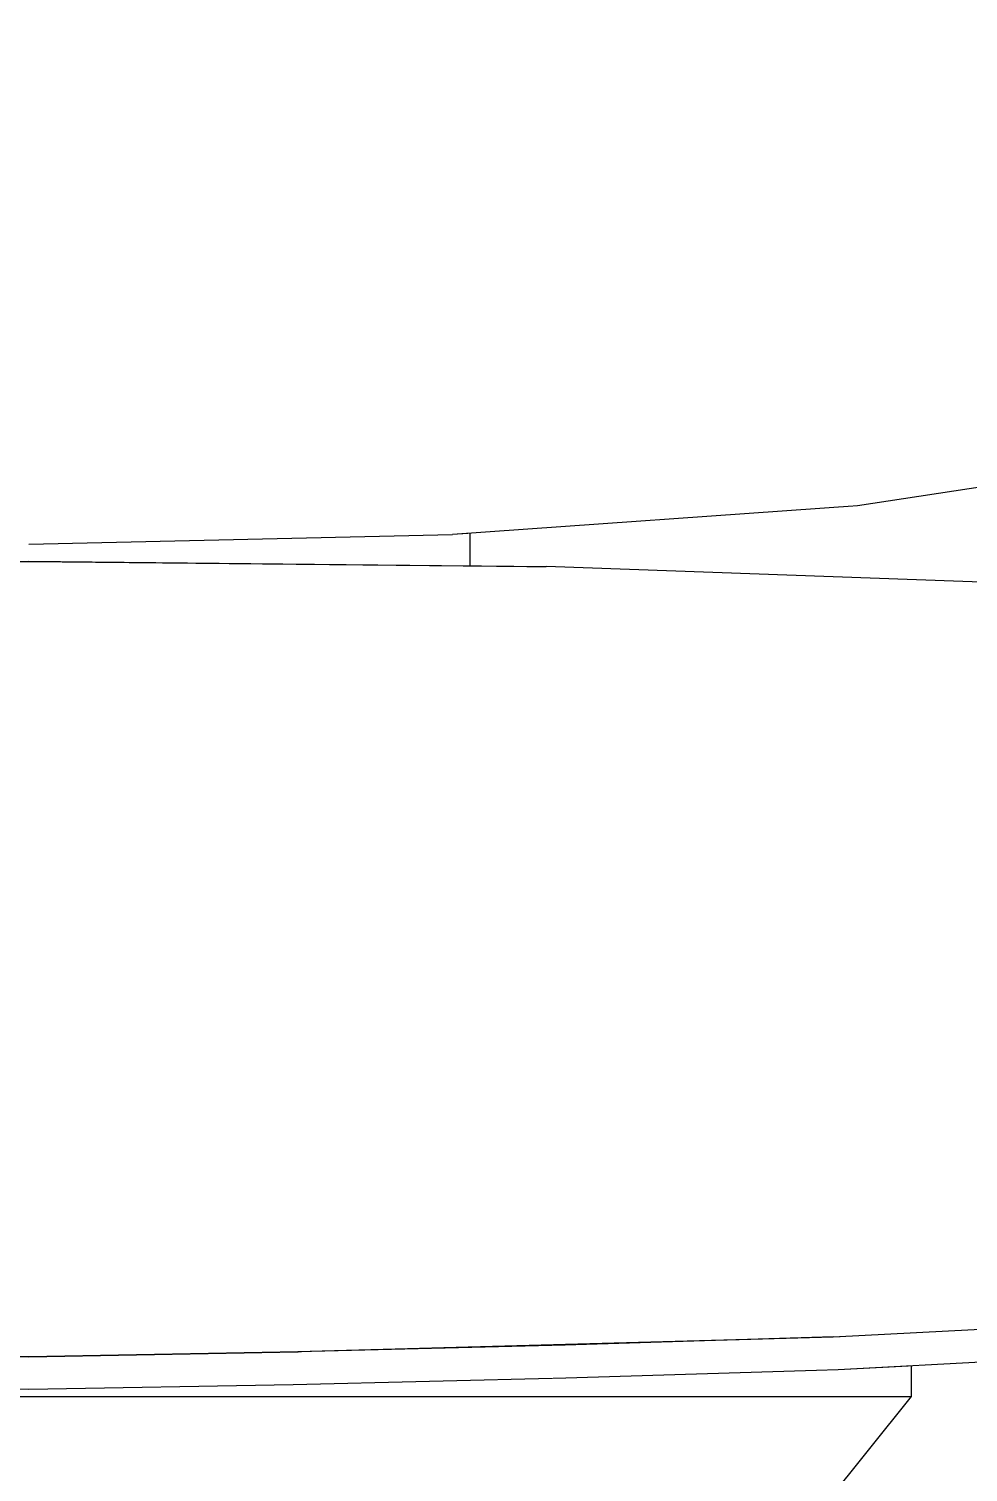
# Model space of a CAD drawing. Header units: millimetres. Extents: x 2336463 to 2579121, y 595385 to 778077.
# Drawn here: x 2526494 to 2526601, y 663902.6 to 664067 of the extents above; entities that cross this region are included whole.
import ezdxf

# ---------------------------------------------------------------- set-up
doc = ezdxf.new("R2010")
doc.units = ezdxf.units.MM
doc.header["$MEASUREMENT"] = 0
doc.linetypes.add('Wipeout_Contour', pattern=[1000, 0, -1000])
doc.layers.add('Интерьер - Мебель', color=7, linetype='Continuous')
doc.layers.add('Интерьер - Мебель_Ном._пера__62', color=7, linetype='Continuous', lineweight=25, true_color=0xaaaaaa)

msp = doc.modelspace()

# ---------------------------------------------------------------- wipeouts: each hides what was drawn before it
at = {"color": 254, "linetype": 'Wipeout_Contour', "lineweight": 0, "ltscale": 7836993.788524503}
msp.add_wipeout([(2526493.96, 664054.87), (2526566.5, 664067.05), (2526493.96, 664067.05)], dxfattribs=at).dxf.layer = 'Интерьер - Мебель'
at = {"color": 254, "linetype": 'Wipeout_Contour', "lineweight": 0, "ltscale": 7837078.757418958}
msp.add_wipeout([(2526542.25, 664009.44), (2526588.42, 664012.68), (2526551.99, 664014.3)], dxfattribs=at).dxf.layer = 'Интерьер - Мебель'
at = {"color": 254, "linetype": 'Wipeout_Contour', "lineweight": 0, "ltscale": 7836824.401585878}
msp.add_wipeout([(2526493.96, 664006.37), (2526437.19, 664005.78), (2526493.96, 664006.32)], dxfattribs=at).dxf.layer = 'Интерьер - Мебель'
at = {"color": 254, "linetype": 'Wipeout_Contour', "lineweight": 0, "ltscale": 7836758.512536153}
msp.add_wipeout([(2526493.96, 663980.92), (2526442.38, 663974.75), (2526441.01, 663981.58)], dxfattribs=at).dxf.layer = 'Интерьер - Мебель'
at = {"color": 254, "linetype": 'Wipeout_Contour', "lineweight": 0, "ltscale": 7836775.130826677}
msp.add_wipeout([(2526441.54, 663932.91), (2526493.96, 663945), (2526493.96, 663930.94)], dxfattribs=at).dxf.layer = 'Интерьер - Мебель'

# ---------------------------------------------------------------- next in the draw order: wipeouts: each hides what was drawn before it
at = {"color": 254, "linetype": 'Wipeout_Contour', "lineweight": 0, "ltscale": 7837218.959248218}
msp.add_wipeout([(2526588.42, 664012.68), (2526630.24, 664019.05), (2526605, 664020.3)], dxfattribs=at).dxf.layer = 'Интерьер - Мебель'
at = {"color": 254, "linetype": 'Wipeout_Contour', "lineweight": 0, "ltscale": 7836823.293787977}
msp.add_wipeout([(2526493.96, 664006.32), (2526439.7, 663999.06), (2526493.96, 663999.97)], dxfattribs=at).dxf.layer = 'Интерьер - Мебель'
at = {"color": 254, "linetype": 'Wipeout_Contour', "lineweight": 0, "ltscale": 7836806.530393589}
msp.add_wipeout([(2526442.38, 663974.75), (2526493.96, 663980.92), (2526493.96, 663973.47)], dxfattribs=at).dxf.layer = 'Интерьер - Мебель'
at = {"color": 254, "linetype": 'Wipeout_Contour', "lineweight": 0, "ltscale": 7836766.202470856}
msp.add_wipeout([(2526493.96, 663930.94), (2526442.28, 663920.67), (2526493.96, 663919.34)], dxfattribs=at).dxf.layer = 'Интерьер - Мебель'

# ---------------------------------------------------------------- next in the draw order: wipeouts: each hides what was drawn before it
at = {"color": 254, "linetype": 'Wipeout_Contour', "lineweight": 0, "ltscale": 7837141.624681972}
msp.add_wipeout([(2526605, 664020.3), (2526551.99, 664014.3), (2526588.42, 664012.68)], dxfattribs=at).dxf.layer = 'Интерьер - Мебель'
at = {"color": 254, "linetype": 'Wipeout_Contour', "lineweight": 0, "ltscale": 7836770.991066211}
msp.add_wipeout([(2526493.96, 664006.32), (2526437.19, 664005.78), (2526439.7, 663999.06)], dxfattribs=at).dxf.layer = 'Интерьер - Мебель'
at = {"color": 254, "linetype": 'Wipeout_Contour', "lineweight": 0, "ltscale": 7836899.424921907}
msp.add_wipeout([(2526493.96, 663959.96), (2526546.3, 663961.99), (2526493.96, 663973.47)], dxfattribs=at).dxf.layer = 'Интерьер - Мебель'
at = {"color": 254, "linetype": 'Wipeout_Contour', "lineweight": 0, "ltscale": 7836720.091605637}
msp.add_wipeout([(2526441.54, 663932.91), (2526442.28, 663920.67), (2526493.96, 663930.94)], dxfattribs=at).dxf.layer = 'Интерьер - Мебель'

# ---------------------------------------------------------------- next in the draw order: wipeouts: each hides what was drawn before it
at = {"color": 254, "linetype": 'Wipeout_Contour', "lineweight": 0, "ltscale": 7837119.084897863}
msp.add_wipeout([(2526551.99, 664014.3), (2526605, 664020.3), (2526561.44, 664024.37)], dxfattribs=at).dxf.layer = 'Интерьер - Мебель'
at = {"color": 254, "linetype": 'Wipeout_Contour', "lineweight": 0, "ltscale": 7836935.179079155}
msp.add_wipeout([(2526493.96, 664006.37), (2526493.96, 664006.32), (2526550.73, 664005.78)], dxfattribs=at).dxf.layer = 'Интерьер - Мебель'
at = {"color": 254, "linetype": 'Wipeout_Contour', "lineweight": 0, "ltscale": 7836761.876054132}
msp.add_wipeout([(2526439.7, 663999.06), (2526441.01, 663981.58), (2526493.96, 663980.92)], dxfattribs=at).dxf.layer = 'Интерьер - Мебель'
at = {"color": 254, "linetype": 'Wipeout_Contour', "lineweight": 0, "ltscale": 7836952.30538296}
msp.add_wipeout([(2526493.96, 663973.47), (2526546.3, 663961.99), (2526545.54, 663974.75)], dxfattribs=at).dxf.layer = 'Интерьер - Мебель'
at = {"color": 254, "linetype": 'Wipeout_Contour', "lineweight": 0, "ltscale": 7836888.802268073}
msp.add_wipeout([(2526546.66, 663947.31), (2526493.96, 663945), (2526493.96, 663959.96)], dxfattribs=at).dxf.layer = 'Интерьер - Мебель'
at = {"color": 254, "linetype": 'Wipeout_Contour', "lineweight": 0, "ltscale": 7836733.548941977}
msp.add_wipeout([(2526493.96, 663919.34), (2526463.3, 663916.3), (2526442.28, 663920.67)], dxfattribs=at).dxf.layer = 'Интерьер - Мебель'

# ---------------------------------------------------------------- next in the draw order: linework, layer by layer
at = {"layer": 'Интерьер - Мебель_Ном._пера__62', "color": 253, "linetype": 'Continuous', "lineweight": 25, "true_color": 0xaaaaaa}
msp.add_line((2526630.24, 664019.05), (2526588.42, 664012.68), dxfattribs=at)

# ---------------------------------------------------------------- next in the draw order: wipeouts: each hides what was drawn before it
at = {"color": 254, "linetype": 'Wipeout_Contour', "lineweight": 0, "ltscale": 7837188.110159439}
msp.add_wipeout([(2526618.96, 664033.52), (2526561.44, 664024.37), (2526605, 664020.3)], dxfattribs=at).dxf.layer = 'Интерьер - Мебель'
at = {"color": 254, "linetype": 'Wipeout_Contour', "lineweight": 0, "ltscale": 7836990.9027759}
msp.add_wipeout([(2526552.92, 664005.77), (2526493.96, 664006.37), (2526550.73, 664005.78)], dxfattribs=at).dxf.layer = 'Интерьер - Мебель'
at = {"color": 254, "linetype": 'Wipeout_Contour', "lineweight": 0, "ltscale": 7836817.047700484}
msp.add_wipeout([(2526493.96, 663999.97), (2526439.7, 663999.06), (2526493.96, 663980.92)], dxfattribs=at).dxf.layer = 'Интерьер - Мебель'
at = {"color": 254, "linetype": 'Wipeout_Contour', "lineweight": 0, "ltscale": 7836942.962158464}
msp.add_wipeout([(2526546.66, 663947.31), (2526493.96, 663959.96), (2526546.3, 663961.99)], dxfattribs=at).dxf.layer = 'Интерьер - Мебель'
at = {"color": 254, "linetype": 'Wipeout_Contour', "lineweight": 0, "ltscale": 7836877.492042547}
msp.add_wipeout([(2526546.38, 663932.91), (2526493.96, 663930.94), (2526493.96, 663945)], dxfattribs=at).dxf.layer = 'Интерьер - Мебель'
at = {"color": 254, "linetype": 'Wipeout_Contour', "lineweight": 0, "ltscale": 7836781.568208805}
msp.add_wipeout([(2526463.3, 663916.3), (2526493.96, 663919.34), (2526493.96, 663915.72)], dxfattribs=at).dxf.layer = 'Интерьер - Мебель'

# ---------------------------------------------------------------- next in the draw order: wipeouts: each hides what was drawn before it
at = {"color": 254, "linetype": 'Wipeout_Contour', "lineweight": 0, "ltscale": 7837157.91081471}
msp.add_wipeout([(2526568.45, 664037.77), (2526561.44, 664024.37), (2526618.96, 664033.52)], dxfattribs=at).dxf.layer = 'Интерьер - Мебель'
at = {"color": 254, "linetype": 'Wipeout_Contour', "lineweight": 0, "ltscale": 7836929.215950867}
msp.add_wipeout([(2526493.96, 663999.97), (2526548.22, 663999.06), (2526493.96, 664006.32)], dxfattribs=at).dxf.layer = 'Интерьер - Мебель'
at = {"color": 254, "linetype": 'Wipeout_Contour', "lineweight": 0, "ltscale": 7837053.075505456}
msp.add_wipeout([(2526599.67, 663964.68), (2526545.54, 663974.75), (2526546.3, 663961.99)], dxfattribs=at).dxf.layer = 'Интерьер - Мебель'
at = {"color": 254, "linetype": 'Wipeout_Contour', "lineweight": 0, "ltscale": 7836931.835262077}
msp.add_wipeout([(2526546.38, 663932.91), (2526493.96, 663945), (2526546.66, 663947.31)], dxfattribs=at).dxf.layer = 'Интерьер - Мебель'
at = {"color": 254, "linetype": 'Wipeout_Contour', "lineweight": 0, "ltscale": 7836867.14390635}
msp.add_wipeout([(2526493.96, 663919.34), (2526545.64, 663920.67), (2526493.96, 663930.94)], dxfattribs=at).dxf.layer = 'Интерьер - Мебель'

# ---------------------------------------------------------------- next in the draw order: wipeouts: each hides what was drawn before it
at = {"color": 254, "linetype": 'Wipeout_Contour', "lineweight": 0, "ltscale": 7837225.997856272}
msp.add_wipeout([(2526625.99, 664049.91), (2526568.45, 664037.77), (2526618.96, 664033.52)], dxfattribs=at).dxf.layer = 'Интерьер - Мебель'
at = {"color": 254, "linetype": 'Wipeout_Contour', "lineweight": 0, "ltscale": 7836984.87478389}
msp.add_wipeout([(2526493.96, 664006.32), (2526548.22, 663999.06), (2526550.73, 664005.78)], dxfattribs=at).dxf.layer = 'Интерьер - Мебель'
at = {"color": 254, "linetype": 'Wipeout_Contour', "lineweight": 0, "ltscale": 7837106.139201438}
msp.add_wipeout([(2526598.07, 663976.81), (2526545.54, 663974.75), (2526599.67, 663964.68)], dxfattribs=at).dxf.layer = 'Интерьер - Мебель'
at = {"color": 254, "linetype": 'Wipeout_Contour', "lineweight": 0, "ltscale": 7837044.324272942}
msp.add_wipeout([(2526600.51, 663950.23), (2526546.3, 663961.99), (2526546.66, 663947.31)], dxfattribs=at).dxf.layer = 'Интерьер - Мебель'
at = {"color": 254, "linetype": 'Wipeout_Contour', "lineweight": 0, "ltscale": 7836920.519853171}
msp.add_wipeout([(2526493.96, 663930.94), (2526545.64, 663920.67), (2526546.38, 663932.91)], dxfattribs=at).dxf.layer = 'Интерьер - Мебель'

# ---------------------------------------------------------------- next in the draw order: wipeouts: each hides what was drawn before it
at = {"color": 254, "linetype": 'Wipeout_Contour', "lineweight": 0, "ltscale": 7837185.278734623}
msp.add_wipeout([(2526570.85, 664052.62), (2526568.45, 664037.77), (2526625.99, 664049.91)], dxfattribs=at).dxf.layer = 'Интерьер - Мебель'
at = {"color": 254, "linetype": 'Wipeout_Contour', "lineweight": 0, "ltscale": 7837099.575745433}
msp.add_wipeout([(2526550.73, 664005.78), (2526605.8, 664003.86), (2526552.92, 664005.77)], dxfattribs=at).dxf.layer = 'Интерьер - Мебель'
at = {"color": 254, "linetype": 'Wipeout_Contour', "lineweight": 0, "ltscale": 7836959.775934143}
msp.add_wipeout([(2526493.96, 663980.92), (2526546.91, 663981.58), (2526545.54, 663974.75)], dxfattribs=at).dxf.layer = 'Интерьер - Мебель'
at = {"color": 254, "linetype": 'Wipeout_Contour', "lineweight": 0, "ltscale": 7837099.223258525}
msp.add_wipeout([(2526546.3, 663961.99), (2526600.51, 663950.23), (2526599.67, 663964.68)], dxfattribs=at).dxf.layer = 'Интерьер - Мебель'
at = {"color": 254, "linetype": 'Wipeout_Contour', "lineweight": 0, "ltscale": 7837032.910607234}
msp.add_wipeout([(2526546.38, 663932.91), (2526600.15, 663935.5), (2526546.66, 663947.31)], dxfattribs=at).dxf.layer = 'Интерьер - Мебель'

# ---------------------------------------------------------------- next in the draw order: wipeouts: each hides what was drawn before it
at = {"color": 254, "linetype": 'Wipeout_Contour', "lineweight": 0, "ltscale": 7837063.363189476}
msp.add_wipeout([(2526566.5, 664067.05), (2526493.96, 664054.87), (2526570.85, 664052.62)], dxfattribs=at).dxf.layer = 'Интерьер - Мебель'
at = {"color": 254, "linetype": 'Wipeout_Contour', "lineweight": 0, "ltscale": 7837086.618352987}
msp.add_wipeout([(2526550.73, 664005.78), (2526548.22, 663999.06), (2526601.04, 663996.34)], dxfattribs=at).dxf.layer = 'Интерьер - Мебель'
at = {"color": 254, "linetype": 'Wipeout_Contour', "lineweight": 0, "ltscale": 7837042.394367026}
msp.add_wipeout([(2526545.54, 663974.75), (2526578.07, 663982.4), (2526546.91, 663981.58)], dxfattribs=at).dxf.layer = 'Интерьер - Мебель'
at = {"color": 254, "linetype": 'Wipeout_Contour', "lineweight": 0, "ltscale": 7837205.871650025}
msp.add_wipeout([(2526649.5, 663968.5), (2526598.07, 663976.81), (2526599.67, 663964.68)], dxfattribs=at).dxf.layer = 'Интерьер - Мебель'
at = {"color": 254, "linetype": 'Wipeout_Contour', "lineweight": 0, "ltscale": 7837088.868234762}
msp.add_wipeout([(2526600.51, 663950.23), (2526546.66, 663947.31), (2526600.15, 663935.5)], dxfattribs=at).dxf.layer = 'Интерьер - Мебель'
at = {"color": 254, "linetype": 'Wipeout_Contour', "lineweight": 0, "ltscale": 7836994.720735712}
msp.add_wipeout([(2526546.38, 663932.91), (2526545.64, 663920.67), (2526572.36, 663921.66)], dxfattribs=at).dxf.layer = 'Интерьер - Мебель'

# ---------------------------------------------------------------- next in the draw order: wipeouts: each hides what was drawn before it
at = {"color": 254, "linetype": 'Wipeout_Contour', "lineweight": 0, "ltscale": 7836987.890499296}
msp.add_wipeout([(2526493.96, 664041.88), (2526570.85, 664052.62), (2526493.96, 664054.87)], dxfattribs=at).dxf.layer = 'Интерьер - Мебель'
at = {"color": 254, "linetype": 'Wipeout_Contour', "lineweight": 0, "ltscale": 7837142.818734558}
msp.add_wipeout([(2526605.8, 664003.86), (2526550.73, 664005.78), (2526601.04, 663996.34)], dxfattribs=at).dxf.layer = 'Интерьер - Мебель'
at = {"color": 254, "linetype": 'Wipeout_Contour', "lineweight": 0, "ltscale": 7836907.262973627}
msp.add_wipeout([(2526545.54, 663974.75), (2526493.96, 663973.47), (2526493.96, 663980.92)], dxfattribs=at).dxf.layer = 'Интерьер - Мебель'
at = {"color": 254, "linetype": 'Wipeout_Contour', "lineweight": 0, "ltscale": 7837252.211503025}
msp.add_wipeout([(2526598.07, 663976.81), (2526649.5, 663968.5), (2526644.25, 663980.28)], dxfattribs=at).dxf.layer = 'Интерьер - Мебель'
at = {"color": 254, "linetype": 'Wipeout_Contour', "lineweight": 0, "ltscale": 7837200.656662812}
msp.add_wipeout([(2526652.13, 663955.14), (2526599.67, 663964.68), (2526600.51, 663950.23)], dxfattribs=at).dxf.layer = 'Интерьер - Мебель'
at = {"color": 254, "linetype": 'Wipeout_Contour', "lineweight": 0, "ltscale": 7837098.532313641}
msp.add_wipeout([(2526600.15, 663935.5), (2526572.36, 663921.66), (2526598.94, 663922.67)], dxfattribs=at).dxf.layer = 'Интерьер - Мебель'

# ---------------------------------------------------------------- next in the draw order: linework, layer by layer
at = {"layer": 'Интерьер - Мебель_Ном._пера__62', "color": 253, "linetype": 'Continuous', "lineweight": 25, "true_color": 0xaaaaaa}
msp.add_line((2526605.8, 664003.86), (2526552.92, 664005.77), dxfattribs=at)

# ---------------------------------------------------------------- next in the draw order: wipeouts: each hides what was drawn before it
at = {"color": 254, "linetype": 'Wipeout_Contour', "lineweight": 0, "ltscale": 7837191.124371152}
msp.add_wipeout([(2526566.5, 664067.05), (2526570.85, 664052.62), (2526621.77, 664067.05)], dxfattribs=at).dxf.layer = 'Интерьер - Мебель'
at = {"color": 254, "linetype": 'Wipeout_Contour', "lineweight": 0, "ltscale": 7836975.271487774}
msp.add_wipeout([(2526493.96, 664029.4), (2526568.45, 664037.77), (2526493.96, 664041.88)], dxfattribs=at).dxf.layer = 'Интерьер - Мебель'
at = {"color": 254, "linetype": 'Wipeout_Contour', "lineweight": 0, "ltscale": 7837162.498422088}
msp.add_wipeout([(2526617.98, 663983.53), (2526578.07, 663982.4), (2526598.07, 663976.81)], dxfattribs=at).dxf.layer = 'Интерьер - Мебель'
at = {"color": 254, "linetype": 'Wipeout_Contour', "lineweight": 0, "ltscale": 7837251.870712308}
msp.add_wipeout([(2526649.5, 663968.5), (2526599.67, 663964.68), (2526652.13, 663955.14)], dxfattribs=at).dxf.layer = 'Интерьер - Мебель'
at = {"color": 254, "linetype": 'Wipeout_Contour', "lineweight": 0, "ltscale": 7837050.948134948}
msp.add_wipeout([(2526600.15, 663935.5), (2526546.38, 663932.91), (2526572.36, 663921.66)], dxfattribs=at).dxf.layer = 'Интерьер - Мебель'

# ---------------------------------------------------------------- next in the draw order: wipeouts: each hides what was drawn before it
at = {"color": 254, "linetype": 'Wipeout_Contour', "lineweight": 0, "ltscale": 7837054.507450429}
msp.add_wipeout([(2526570.85, 664052.62), (2526493.96, 664041.88), (2526568.45, 664037.77)], dxfattribs=at).dxf.layer = 'Интерьер - Мебель'
at = {"color": 254, "linetype": 'Wipeout_Contour', "lineweight": 0, "ltscale": 7836959.172094857}
msp.add_wipeout([(2526493.96, 664018.75), (2526561.44, 664024.37), (2526493.96, 664029.4)], dxfattribs=at).dxf.layer = 'Интерьер - Мебель'
at = {"color": 254, "linetype": 'Wipeout_Contour', "lineweight": 0, "ltscale": 7837089.944551554}
msp.add_wipeout([(2526578.07, 663982.4), (2526545.54, 663974.75), (2526598.07, 663976.81)], dxfattribs=at).dxf.layer = 'Интерьер - Мебель'
at = {"color": 254, "linetype": 'Wipeout_Contour', "lineweight": 0, "ltscale": 7837189.69663118}
msp.add_wipeout([(2526600.51, 663950.23), (2526600.15, 663935.5), (2526651.8, 663940.62)], dxfattribs=at).dxf.layer = 'Интерьер - Мебель'
at = {"color": 254, "linetype": 'Wipeout_Contour', "lineweight": 0, "ltscale": 7836969.245251351}
msp.add_wipeout([(2526524.62, 663916.3), (2526572.36, 663921.66), (2526545.64, 663920.67)], dxfattribs=at).dxf.layer = 'Интерьер - Мебель'

# ---------------------------------------------------------------- next in the draw order: wipeouts: each hides what was drawn before it
at = {"color": 254, "linetype": 'Wipeout_Contour', "lineweight": 0, "ltscale": 7837243.275064253}
msp.add_wipeout([(2526570.85, 664052.62), (2526625.99, 664049.91), (2526621.77, 664067.05)], dxfattribs=at).dxf.layer = 'Интерьер - Мебель'
at = {"color": 254, "linetype": 'Wipeout_Contour', "lineweight": 0, "ltscale": 7837035.131746298}
msp.add_wipeout([(2526568.45, 664037.77), (2526493.96, 664029.4), (2526561.44, 664024.37)], dxfattribs=at).dxf.layer = 'Интерьер - Мебель'
at = {"color": 254, "linetype": 'Wipeout_Contour', "lineweight": 0, "ltscale": 7836942.836774625}
msp.add_wipeout([(2526493.96, 664018.75), (2526493.96, 664011.28), (2526551.99, 664014.3)], dxfattribs=at).dxf.layer = 'Интерьер - Мебель'
at = {"color": 254, "linetype": 'Wipeout_Contour', "lineweight": 0, "ltscale": 7837225.956051815}
msp.add_wipeout([(2526598.07, 663976.81), (2526644.25, 663980.28), (2526617.98, 663983.53)], dxfattribs=at).dxf.layer = 'Интерьер - Мебель'
at = {"color": 254, "linetype": 'Wipeout_Contour', "lineweight": 0, "ltscale": 7837244.094105326}
msp.add_wipeout([(2526600.51, 663950.23), (2526651.8, 663940.62), (2526652.13, 663955.14)], dxfattribs=at).dxf.layer = 'Интерьер - Мебель'
at = {"color": 254, "linetype": 'Wipeout_Contour', "lineweight": 0, "ltscale": 7837149.974717861}
msp.add_wipeout([(2526600.15, 663935.5), (2526598.94, 663922.67), (2526623.89, 663924.43)], dxfattribs=at).dxf.layer = 'Интерьер - Мебель'

# ---------------------------------------------------------------- next in the draw order: wipeouts: each hides what was drawn before it
at = {"color": 254, "linetype": 'Wipeout_Contour', "lineweight": 0, "ltscale": 7837010.60302028}
msp.add_wipeout([(2526493.96, 664018.75), (2526551.99, 664014.3), (2526561.44, 664024.37)], dxfattribs=at).dxf.layer = 'Интерьер - Мебель'
at = {"color": 254, "linetype": 'Wipeout_Contour', "lineweight": 0, "ltscale": 7836929.526911303}
msp.add_wipeout([(2526493.96, 664011.28), (2526493.96, 664008.31), (2526542.25, 664009.44)], dxfattribs=at).dxf.layer = 'Интерьер - Мебель'
at = {"color": 254, "linetype": 'Wipeout_Contour', "lineweight": 0, "ltscale": 7837170.076264926}
msp.add_wipeout([(2526578.07, 663982.4), (2526617.98, 663983.53), (2526601.04, 663996.34)], dxfattribs=at).dxf.layer = 'Интерьер - Мебель'
at = {"color": 254, "linetype": 'Wipeout_Contour', "lineweight": 0, "ltscale": 7837205.406052353}
msp.add_wipeout([(2526600.15, 663935.5), (2526623.89, 663924.43), (2526651.8, 663940.62)], dxfattribs=at).dxf.layer = 'Интерьер - Мебель'
at = {"color": 254, "linetype": 'Wipeout_Contour', "lineweight": 0, "ltscale": 7837129.365740944}
msp.add_wipeout([(2526623.07, 663919.97), (2526585.67, 663917.97), (2526598.94, 663922.67)], dxfattribs=at).dxf.layer = 'Интерьер - Мебель'

# ---------------------------------------------------------------- next in the draw order: wipeouts: each hides what was drawn before it
at = {"color": 254, "linetype": 'Wipeout_Contour', "lineweight": 0, "ltscale": 7836986.365680867}
msp.add_wipeout([(2526493.96, 664011.28), (2526542.25, 664009.44), (2526551.99, 664014.3)], dxfattribs=at).dxf.layer = 'Интерьер - Мебель'
at = {"color": 254, "linetype": 'Wipeout_Contour', "lineweight": 0, "ltscale": 7837050.951498479}
msp.add_wipeout([(2526548.22, 663999.06), (2526546.91, 663981.58), (2526578.07, 663982.4)], dxfattribs=at).dxf.layer = 'Интерьер - Мебель'
at = {"color": 254, "linetype": 'Wipeout_Contour', "lineweight": 0, "ltscale": 7837006.81588347}
msp.add_wipeout([(2526572.36, 663921.66), (2526524.62, 663916.3), (2526585.67, 663917.97)], dxfattribs=at).dxf.layer = 'Интерьер - Мебель'

# ---------------------------------------------------------------- next in the draw order: wipeouts: each hides what was drawn before it
at = {"color": 254, "linetype": 'Wipeout_Contour', "lineweight": 0, "ltscale": 20898349.86080849}
msp.add_wipeout([(2526443.64, 664009.58), (2526443.64, 664005.86), (2526493.96, 664006.37), (2526544.28, 664005.86), (2526544.28, 664009.58), (2526542.25, 664009.44), (2526493.96, 664008.31), (2526445.67, 664009.44)], dxfattribs=at).dxf.layer = 'Интерьер - Мебель'
at = {"color": 254, "linetype": 'Wipeout_Contour', "lineweight": 0, "ltscale": 7836968.325815705}
msp.add_wipeout([(2526548.22, 663999.06), (2526493.96, 663980.92), (2526546.91, 663981.58)], dxfattribs=at).dxf.layer = 'Интерьер - Мебель'
at = {"color": 254, "linetype": 'Wipeout_Contour', "lineweight": 0, "ltscale": 7837080.700344333}
msp.add_wipeout([(2526572.36, 663921.66), (2526598.94, 663922.67), (2526585.67, 663917.97)], dxfattribs=at).dxf.layer = 'Интерьер - Мебель'
at = {"color": 254, "linetype": 'Wipeout_Contour', "lineweight": 0, "ltscale": 7836892.651665688}
msp.add_wipeout([(2526493.96, 663919.34), (2526545.64, 663920.67), (2526524.62, 663916.3)], dxfattribs=at).dxf.layer = 'Интерьер - Мебель'

# ---------------------------------------------------------------- next in the draw order: linework, layer by layer
at = {"layer": 'Интерьер - Мебель_Ном._пера__62', "color": 253, "linetype": 'Continuous', "lineweight": 25, "true_color": 0xaaaaaa}
for p, q in [((2526588.42, 664012.68), (2526542.25, 664009.44)), ((2526493.96, 664008.31), (2526542.25, 664009.44)), ((2526544.28, 664005.86), (2526544.28, 664009.58)), ((2526435, 664005.77), (2526493.96, 664006.37)), ((2526493.96, 664006.37), (2526552.92, 664005.77))]:
    msp.add_line(p, q, dxfattribs=at)

# ---------------------------------------------------------------- next in the draw order: wipeouts: each hides what was drawn before it
at = {"color": 254, "linetype": 'Wipeout_Contour', "lineweight": 0, "ltscale": 7836922.96986412}
msp.add_wipeout([(2526493.96, 663999.97), (2526493.96, 663980.92), (2526548.22, 663999.06)], dxfattribs=at).dxf.layer = 'Интерьер - Мебель'
at = {"color": 254, "linetype": 'Wipeout_Contour', "lineweight": 0, "ltscale": 7837167.426396446}
msp.add_wipeout([(2526598.94, 663922.67), (2526623.89, 663924.43), (2526623.07, 663919.97)], dxfattribs=at).dxf.layer = 'Интерьер - Мебель'
at = {"color": 254, "linetype": 'Wipeout_Contour', "lineweight": 0, "ltscale": 7836841.844182771}
msp.add_wipeout([(2526524.62, 663916.3), (2526493.96, 663915.72), (2526493.96, 663919.34)], dxfattribs=at).dxf.layer = 'Интерьер - Мебель'
at = {"color": 254, "linetype": 'Wipeout_Contour', "lineweight": 0, "ltscale": 7837033.079502729}
msp.add_wipeout([(2526562.07, 663917.25), (2526585.67, 663917.97), (2526562.24, 663917.33)], dxfattribs=at).dxf.layer = 'Интерьер - Мебель'

# ---------------------------------------------------------------- next in the draw order: wipeouts: each hides what was drawn before it
at = {"color": 254, "linetype": 'Wipeout_Contour', "lineweight": 0, "ltscale": 7837106.754668868}
msp.add_wipeout([(2526548.22, 663999.06), (2526578.07, 663982.4), (2526601.04, 663996.34)], dxfattribs=at).dxf.layer = 'Интерьер - Мебель'
at = {"color": 254, "linetype": 'Wipeout_Contour', "lineweight": 0, "ltscale": 7837150.728608711}
msp.add_wipeout([(2526585.67, 663917.97), (2526623.07, 663919.97), (2526623.07, 663917.61)], dxfattribs=at).dxf.layer = 'Интерьер - Мебель'
at = {"color": 254, "linetype": 'Wipeout_Contour', "lineweight": 0, "ltscale": 15673780.4437072}
msp.add_wipeout([(2526513.92, 663916.07), (2526524.65, 663916.26), (2526525.46, 663916.28), (2526525.45, 663916.32), (2526524.62, 663916.3), (2526513.96, 663916.1)], dxfattribs=at).dxf.layer = 'Интерьер - Мебель'
at = {"color": 254, "linetype": 'Wipeout_Contour', "lineweight": 0, "ltscale": 13061660.90006747}
msp.add_wipeout([(2526554.19, 663917.11), (2526554.24, 663917.01), (2526555.1, 663917.04), (2526562.07, 663917.25), (2526562.24, 663917.33)], dxfattribs=at).dxf.layer = 'Интерьер - Мебель'
at = {"color": 254, "linetype": 'Wipeout_Contour', "lineweight": 0, "ltscale": 7836788.727098035}
msp.add_wipeout([(2526482.21, 663915.93), (2526493.96, 663915.72), (2526482.24, 663915.94)], dxfattribs=at).dxf.layer = 'Интерьер - Мебель'

# ---------------------------------------------------------------- next in the draw order: wipeouts: each hides what was drawn before it
at = {"color": 254, "linetype": 'Wipeout_Contour', "lineweight": 0, "ltscale": 7837114.60029482}
msp.add_wipeout([(2526623.07, 663917.61), (2526585.67, 663915.62), (2526585.67, 663917.97)], dxfattribs=at).dxf.layer = 'Интерьер - Мебель'
at = {"color": 254, "linetype": 'Wipeout_Contour', "lineweight": 0, "ltscale": 7836751.594648311}
msp.add_wipeout([(2526493.96, 663915.72), (2526463.27, 663913.9), (2526463.27, 663916.26)], dxfattribs=at).dxf.layer = 'Интерьер - Мебель'
at = {"color": 254, "linetype": 'Wipeout_Contour', "lineweight": 0, "ltscale": 10449242.55223184}
msp.add_wipeout([(2526545.41, 663916.87), (2526525.45, 663916.32), (2526525.46, 663916.28), (2526545.7, 663916.8)], dxfattribs=at).dxf.layer = 'Интерьер - Мебель'

# ---------------------------------------------------------------- next in the draw order: wipeouts: each hides what was drawn before it
at = {"color": 254, "linetype": 'Wipeout_Contour', "lineweight": 0, "ltscale": 7837047.686553777}
msp.add_wipeout([(2526555.1, 663917.04), (2526585.67, 663915.62), (2526585.67, 663917.97)], dxfattribs=at).dxf.layer = 'Интерьер - Мебель'
at = {"color": 254, "linetype": 'Wipeout_Contour', "lineweight": 0, "ltscale": 10449298.52503825}
msp.add_wipeout([(2526554.19, 663917.11), (2526545.41, 663916.87), (2526545.7, 663916.8), (2526554.24, 663917.01)], dxfattribs=at).dxf.layer = 'Интерьер - Мебель'
at = {"color": 254, "linetype": 'Wipeout_Contour', "lineweight": 0, "ltscale": 7836779.43407388}
msp.add_wipeout([(2526463.27, 663913.9), (2526493.96, 663915.72), (2526493.96, 663913.37)], dxfattribs=at).dxf.layer = 'Интерьер - Мебель'

# ---------------------------------------------------------------- next in the draw order: wipeouts: each hides what was drawn before it
at = {"color": 254, "linetype": 'Wipeout_Contour', "lineweight": 0, "ltscale": 7837018.194604551}
msp.add_wipeout([(2526555.1, 663917.04), (2526555.1, 663914.68), (2526585.67, 663915.62)], dxfattribs=at).dxf.layer = 'Интерьер - Мебель'
at = {"color": 254, "linetype": 'Wipeout_Contour', "lineweight": 0, "ltscale": 7836833.164773669}
msp.add_wipeout([(2526493.96, 663915.72), (2526505.71, 663915.93), (2526505.68, 663915.94)], dxfattribs=at).dxf.layer = 'Интерьер - Мебель'
at = {"color": 254, "linetype": 'Wipeout_Contour', "lineweight": 0, "ltscale": 7836750.500563085}
msp.add_wipeout([(2526463.27, 663913.9), (2526493.96, 663913.37), (2526463.81, 663912.5)], dxfattribs=at).dxf.layer = 'Интерьер - Мебель'

# ---------------------------------------------------------------- next in the draw order: wipeouts: each hides what was drawn before it
at = {"color": 254, "linetype": 'Wipeout_Contour', "lineweight": 0, "ltscale": 10449142.59540106}
msp.add_wipeout([(2526513.96, 663916.1), (2526505.68, 663915.94), (2526505.71, 663915.93), (2526513.92, 663916.07)], dxfattribs=at).dxf.layer = 'Интерьер - Мебель'
at = {"color": 254, "linetype": 'Wipeout_Contour', "lineweight": 0, "ltscale": 7836958.437344249}
msp.add_wipeout([(2526524.65, 663916.26), (2526555.1, 663917.04), (2526555.1, 663914.68)], dxfattribs=at).dxf.layer = 'Интерьер - Мебель'
at = {"color": 254, "linetype": 'Wipeout_Contour', "lineweight": 0, "ltscale": 7837149.333412478}
msp.add_wipeout([(2526623.07, 663917.61), (2526585.67, 663915.62), (2526623.19, 663916.21)], dxfattribs=at).dxf.layer = 'Интерьер - Мебель'

# ---------------------------------------------------------------- next in the draw order: linework, layer by layer
at = {"layer": 'Интерьер - Мебель_Ном._пера__62', "color": 253, "linetype": 'Continuous', "lineweight": 25, "true_color": 0xaaaaaa}
msp.add_line((2526585.67, 663917.97), (2526623.07, 663919.97), dxfattribs=at)

# ---------------------------------------------------------------- next in the draw order: wipeouts: each hides what was drawn before it
at = {"color": 254, "linetype": 'Wipeout_Contour', "lineweight": 0, "ltscale": 7836929.0694066}
msp.add_wipeout([(2526555.1, 663914.68), (2526524.65, 663913.9), (2526524.65, 663916.26)], dxfattribs=at).dxf.layer = 'Интерьер - Мебель'
at = {"color": 254, "linetype": 'Wipeout_Contour', "lineweight": 0, "ltscale": 7837113.890058886}
msp.add_wipeout([(2526585.67, 663915.62), (2526586.22, 663914.24), (2526623.19, 663916.21)], dxfattribs=at).dxf.layer = 'Интерьер - Мебель'

# ---------------------------------------------------------------- next in the draw order: linework, layer by layer
at = {"layer": 'Интерьер - Мебель_Ном._пера__62', "color": 253, "linetype": 'Continuous', "lineweight": 25, "true_color": 0xaaaaaa}
msp.add_line((2526585.67, 663917.97), (2526555.1, 663917.04), dxfattribs=at)

# ---------------------------------------------------------------- next in the draw order: wipeouts: each hides what was drawn before it
at = {"color": 254, "linetype": 'Wipeout_Contour', "lineweight": 0, "ltscale": 7836869.347451963}
msp.add_wipeout([(2526493.96, 663915.72), (2526524.65, 663916.26), (2526524.65, 663913.9)], dxfattribs=at).dxf.layer = 'Интерьер - Мебель'
at = {"color": 254, "linetype": 'Wipeout_Contour', "lineweight": 0, "ltscale": 7837046.614045144}
msp.add_wipeout([(2526585.67, 663915.62), (2526555.1, 663914.68), (2526586.22, 663914.24)], dxfattribs=at).dxf.layer = 'Интерьер - Мебель'

# ---------------------------------------------------------------- next in the draw order: wipeouts: each hides what was drawn before it
at = {"color": 254, "linetype": 'Wipeout_Contour', "lineweight": 0, "ltscale": 7836839.761229582}
msp.add_wipeout([(2526524.65, 663913.9), (2526493.96, 663913.37), (2526493.96, 663915.72)], dxfattribs=at).dxf.layer = 'Интерьер - Мебель'
at = {"color": 254, "linetype": 'Wipeout_Contour', "lineweight": 0, "ltscale": 7837017.55065639}
msp.add_wipeout([(2526555.1, 663914.68), (2526555.16, 663913.28), (2526586.22, 663914.24)], dxfattribs=at).dxf.layer = 'Интерьер - Мебель'

# ---------------------------------------------------------------- next in the draw order: linework, layer by layer
at = {"layer": 'Интерьер - Мебель_Ном._пера__62', "color": 253, "linetype": 'Continuous', "lineweight": 25, "true_color": 0xaaaaaa}
for p, q in [((2526524.62, 663916.3), (2526585.67, 663917.97)), ((2526493.96, 663915.72), (2526463.27, 663916.26)), ((2526463.3, 663916.3), (2526493.96, 663915.72)), ((2526493.96, 663915.72), (2526524.62, 663916.3)), ((2526524.65, 663916.26), (2526493.96, 663915.72)), ((2526555.1, 663917.04), (2526524.65, 663916.26))]:
    msp.add_line(p, q, dxfattribs=at)

# ---------------------------------------------------------------- next in the draw order: wipeouts: each hides what was drawn before it
at = {"color": 254, "linetype": 'Wipeout_Contour', "lineweight": 0, "ltscale": 7836956.887738487}
msp.add_wipeout([(2526555.1, 663914.68), (2526555.16, 663913.28), (2526524.65, 663913.9)], dxfattribs=at).dxf.layer = 'Интерьер - Мебель'

# ---------------------------------------------------------------- next in the draw order: wipeouts: each hides what was drawn before it
at = {"color": 254, "linetype": 'Wipeout_Contour', "lineweight": 0, "ltscale": 7836927.340162615}
msp.add_wipeout([(2526524.11, 663912.5), (2526524.65, 663913.9), (2526555.16, 663913.28)], dxfattribs=at).dxf.layer = 'Интерьер - Мебель'

# ---------------------------------------------------------------- next in the draw order: wipeouts: each hides what was drawn before it
at = {"color": 254, "linetype": 'Wipeout_Contour', "lineweight": 0, "ltscale": 7836867.254543491}
msp.add_wipeout([(2526524.65, 663913.9), (2526524.11, 663912.5), (2526493.96, 663913.37)], dxfattribs=at).dxf.layer = 'Интерьер - Мебель'

# ---------------------------------------------------------------- next in the draw order: wipeouts: each hides what was drawn before it
at = {"color": 254, "linetype": 'Wipeout_Contour', "lineweight": 0, "ltscale": 7836837.975622598}
msp.add_wipeout([(2526493.96, 663911.99), (2526493.96, 663913.37), (2526524.11, 663912.5)], dxfattribs=at).dxf.layer = 'Интерьер - Мебель'

# ---------------------------------------------------------------- next in the draw order: wipeouts: each hides what was drawn before it
at = {"color": 254, "linetype": 'Wipeout_Contour', "lineweight": 0, "ltscale": 28734965.35166925}
msp.add_wipeout([(2526393.33, 663911.17), (2526594.59, 663911.17), (2526594.59, 663914.69), (2526586.22, 663914.24), (2526555.16, 663913.28), (2526524.11, 663912.5), (2526493.96, 663911.99), (2526463.81, 663912.5), (2526432.76, 663913.28), (2526401.7, 663914.24), (2526393.33, 663914.69)], dxfattribs=at).dxf.layer = 'Интерьер - Мебель'

# ---------------------------------------------------------------- next in the draw order: linework, layer by layer
at = {"layer": 'Интерьер - Мебель_Ном._пера__62', "color": 253, "linetype": 'Continuous', "lineweight": 25, "true_color": 0xaaaaaa}
for p, q in [((2526623.19, 663916.21), (2526586.22, 663914.24)), ((2526555.16, 663913.28), (2526524.11, 663912.5)), ((2526586.22, 663914.24), (2526555.16, 663913.28)), ((2526493.96, 663911.99), (2526463.81, 663912.5)), ((2526524.11, 663912.5), (2526493.96, 663911.99))]:
    msp.add_line(p, q, dxfattribs=at)

# ---------------------------------------------------------------- next in the draw order: wipeouts: each hides what was drawn before it
at = {"color": 254, "linetype": 'Wipeout_Contour', "lineweight": 0, "ltscale": 10449050.92033936}
msp.add_wipeout([(2526594.59, 663911.17), (2526393.33, 663911.17), (2526433.58, 663861.17), (2526554.34, 663861.17)], dxfattribs=at).dxf.layer = 'Интерьер - Мебель'

# ---------------------------------------------------------------- next in the draw order: linework, layer by layer
at = {"layer": 'Интерьер - Мебель_Ном._пера__62', "color": 253, "linetype": 'Continuous', "lineweight": 25, "true_color": 0xaaaaaa}
for p, q in [((2526594.59, 663911.17), (2526594.59, 663914.69)), ((2526393.33, 663911.17), (2526594.59, 663911.17)), ((2526554.34, 663861.17), (2526594.59, 663911.17))]:
    msp.add_line(p, q, dxfattribs=at)

doc.saveas('drawing.dxf')
